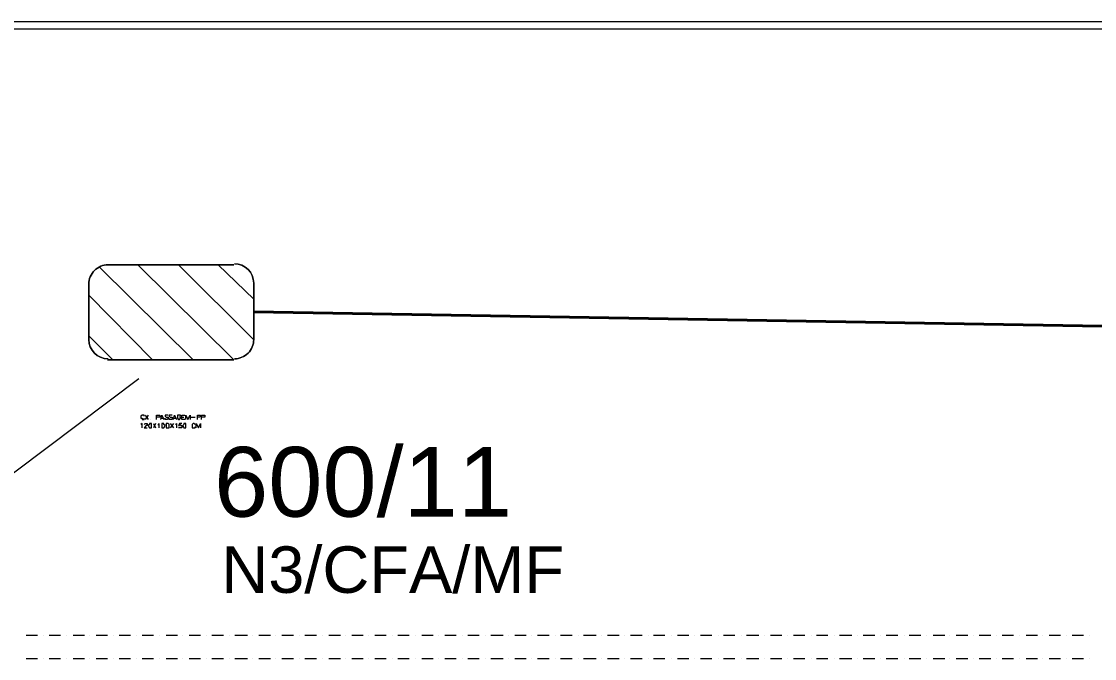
# Model space of a CAD drawing. Header units: inches. Extents: x 5 to 1823, y 18 to 726.
# Drawn here: x 494.61 to 517.69, y 284.27 to 297.97 of the extents above; entities that cross this region are included whole.
import ezdxf

# ---------------------------------------------------------------- set-up
doc = ezdxf.new("R2010")
doc.units = ezdxf.units.IN
doc.header["$MEASUREMENT"] = 0
for name, color, linetype in [('PDF2_0', 7, 'Continuous'), ('PDF2_01', 1, 'Continuous'), ('PDF2_Texto', 1, 'Continuous'), ('PDF2_TRECHO MT', 1, 'Continuous')]:
    doc.layers.add(name, color=color, linetype=linetype)
doc.layers.add('PDF2_02', color=7, linetype='Continuous', true_color=0xdcdcdc)
doc.styles.add('PDF Arial', font='arial.ttf')

msp = doc.modelspace()

# ---------------------------------------------------------------- linework, layer by layer
at = {"layer": 'PDF2_0', "lineweight": 5}
for points in [[(496.47, 292.738, 0.414214), (496.055, 292.323, -0.414214)], [(499.602, 292.346, 0.414194), (499.186, 292.761, -0.414194)], [(496.055, 291.133, 0.414195), (496.47, 290.718, -0.414195)], [(499.187, 290.718, 0.414214), (499.602, 291.133, -0.414214)]]:
    msp.add_lwpolyline(points, format="xyb", close=True, dxfattribs=at)
for points in [[(498.3, 290.695), (496.279, 292.693)], [(496.459, 290.695), (499.175, 290.695), (497.11, 292.738), (499.175, 290.695)], [(499.175, 292.738), (496.459, 292.738)], [(499.602, 291.122), (497.985, 292.738), (499.602, 291.122), (499.602, 292.334)], [(499.602, 291.997), (498.839, 292.738)], [(496.055, 292.312), (496.055, 291.122)], [(497.424, 290.695), (496.055, 292.087)], [(496.571, 290.695), (496.055, 291.212)], [(497.379, 289.326), (497.357, 289.326), (497.357, 289.303), (497.334, 289.281), (497.357, 289.236), (497.379, 289.236), (497.402, 289.236), (497.402, 289.281), (497.402, 289.303), (497.402, 289.326)], [(497.649, 289.326), (497.626, 289.326), (497.626, 289.303), (497.626, 289.281), (497.626, 289.236), (497.649, 289.236), (497.671, 289.236), (497.694, 289.281), (497.671, 289.303), (497.671, 289.326)], [(497.738, 289.326), (497.716, 289.326), (497.716, 289.303), (497.716, 289.281), (497.716, 289.236), (497.738, 289.236), (497.761, 289.236), (497.783, 289.236), (497.783, 289.281), (497.783, 289.303), (497.761, 289.326)], [(498.12, 289.326), (498.098, 289.326), (498.098, 289.303), (498.075, 289.281), (498.098, 289.236), (498.12, 289.236), (498.143, 289.236), (498.143, 289.281), (498.143, 289.303), (498.143, 289.326)]]:
    msp.add_lwpolyline(points, close=True, dxfattribs=at)
for points in [[(497.244, 289.483), (497.244, 289.505), (497.222, 289.505), (497.2, 289.505), (497.177, 289.483), (497.177, 289.46), (497.177, 289.438), (497.2, 289.438), (497.2, 289.415), (497.222, 289.415), (497.244, 289.415), (497.244, 289.438)], [(497.267, 289.505), (497.334, 289.415)], [(497.334, 289.505), (497.267, 289.415)], [(497.514, 289.415), (497.514, 289.505), (497.559, 289.505), (497.581, 289.505), (497.581, 289.483), (497.581, 289.46), (497.559, 289.46), (497.514, 289.46)], [(497.604, 289.415), (497.626, 289.505), (497.671, 289.415)], [(497.604, 289.438), (497.671, 289.438)], [(497.761, 289.505), (497.738, 289.505), (497.716, 289.505), (497.694, 289.505), (497.694, 289.483), (497.716, 289.46), (497.738, 289.46), (497.761, 289.46), (497.761, 289.438), (497.738, 289.415), (497.716, 289.415), (497.694, 289.415), (497.694, 289.438)], [(497.851, 289.505), (497.828, 289.505), (497.806, 289.505), (497.783, 289.505), (497.783, 289.483), (497.806, 289.46), (497.828, 289.46), (497.851, 289.46), (497.851, 289.438), (497.851, 289.415), (497.828, 289.415), (497.806, 289.415), (497.783, 289.415), (497.783, 289.438)], [(497.873, 289.415), (497.896, 289.505), (497.94, 289.415)], [(497.873, 289.438), (497.918, 289.438)], [(498.03, 289.483), (498.03, 289.505), (498.008, 289.505), (497.985, 289.505), (497.963, 289.505), (497.963, 289.483), (497.963, 289.46), (497.963, 289.438), (497.985, 289.415), (498.008, 289.415), (498.03, 289.438), (498.03, 289.46), (498.008, 289.46)], [(498.12, 289.415), (498.053, 289.415), (498.053, 289.505), (498.12, 289.505)], [(498.053, 289.46), (498.098, 289.46)], [(498.143, 289.415), (498.143, 289.505), (498.187, 289.415), (498.232, 289.505), (498.232, 289.415)], [(498.255, 289.46), (498.345, 289.46)], [(498.39, 289.415), (498.39, 289.505), (498.412, 289.505), (498.434, 289.505), (498.457, 289.505), (498.457, 289.483), (498.434, 289.46), (498.412, 289.46), (498.39, 289.46)], [(498.479, 289.415), (498.479, 289.505), (498.524, 289.505), (498.547, 289.505), (498.547, 289.483), (498.547, 289.46), (498.524, 289.46), (498.479, 289.46)], [(497.2, 289.236), (497.2, 289.326), (497.177, 289.303)], [(497.244, 289.303), (497.267, 289.326), (497.289, 289.326), (497.312, 289.326), (497.312, 289.303), (497.312, 289.281), (497.289, 289.281), (497.244, 289.236), (497.312, 289.236)], [(497.379, 289.415), (497.379, 289.415)], [(497.447, 289.326), (497.491, 289.236)], [(497.491, 289.326), (497.447, 289.236)], [(497.536, 289.303), (497.559, 289.303), (497.559, 289.326), (497.559, 289.236)], [(497.806, 289.326), (497.873, 289.236)], [(497.873, 289.326), (497.806, 289.236)], [(497.918, 289.303), (497.94, 289.326), (497.94, 289.236)], [(498.053, 289.326), (498.008, 289.326), (497.985, 289.281), (498.008, 289.281), (498.008, 289.303), (498.03, 289.303), (498.03, 289.281), (498.053, 289.281), (498.053, 289.258), (498.053, 289.236), (498.03, 289.236), (498.008, 289.236), (497.985, 289.236)], [(498.345, 289.303), (498.322, 289.326), (498.3, 289.326), (498.277, 289.303), (498.277, 289.281), (498.277, 289.258), (498.277, 289.236), (498.3, 289.236), (498.322, 289.236), (498.345, 289.236), (498.345, 289.258)], [(498.367, 289.236), (498.367, 289.326), (498.412, 289.236), (498.457, 289.326), (498.457, 289.236)]]:
    msp.add_lwpolyline(points, dxfattribs=at)
at = {"layer": 'PDF2_01', "lineweight": 5}
for points in [[(491.564, 297.97), (517.608, 297.97), (557.663, 297.97)], [(491.564, 297.812), (517.608, 297.812), (557.82, 297.812), (566.486, 297.812)], [(491.182, 285.823), (497.132, 290.291)]]:
    msp.add_lwpolyline(points, dxfattribs=at)
at = {"layer": 'PDF2_02', "lineweight": 5}
for points in [[(494.954, 284.768), (494.707, 284.768)], [(495.089, 284.768), (495.089, 284.768)], [(495.448, 284.768), (495.201, 284.768)], [(495.583, 284.768), (495.583, 284.768)], [(495.965, 284.768), (495.718, 284.768)], [(496.077, 284.768), (496.077, 284.768)], [(496.459, 284.768), (496.212, 284.768)], [(496.593, 284.768), (496.593, 284.768)], [(496.953, 284.768), (496.706, 284.768)], [(497.087, 284.768), (497.087, 284.768)], [(497.447, 284.768), (497.2, 284.768)], [(497.581, 284.768), (497.581, 284.768)], [(497.963, 284.768), (497.716, 284.768)], [(498.075, 284.768), (498.075, 284.768)], [(498.457, 284.768), (498.21, 284.768)], [(498.592, 284.768), (498.592, 284.768)], [(498.951, 284.768), (498.704, 284.768)], [(499.086, 284.768), (499.086, 284.768)], [(499.467, 284.768), (499.198, 284.768)], [(499.579, 284.768), (499.579, 284.768)], [(499.961, 284.768), (499.714, 284.768)], [(500.073, 284.768), (500.073, 284.768)], [(500.455, 284.768), (500.208, 284.768)], [(500.59, 284.768), (500.59, 284.768)], [(500.949, 284.768), (500.702, 284.768)], [(501.084, 284.768), (501.084, 284.768)], [(501.465, 284.768), (501.218, 284.768)], [(501.578, 284.768), (501.578, 284.768)], [(501.959, 284.768), (501.712, 284.768)], [(502.072, 284.768), (502.072, 284.768)], [(502.453, 284.768), (502.206, 284.768)], [(502.588, 284.768), (502.588, 284.768)], [(502.947, 284.768), (502.7, 284.768)], [(503.082, 284.768), (503.082, 284.768)], [(503.464, 284.768), (503.217, 284.768)], [(503.576, 284.768), (503.576, 284.768)], [(503.958, 284.768), (503.711, 284.768)], [(504.092, 284.768), (504.092, 284.768)], [(504.452, 284.768), (504.205, 284.768)], [(504.586, 284.768), (504.586, 284.768)], [(504.968, 284.768), (504.699, 284.768)], [(505.08, 284.768), (505.08, 284.768)], [(505.462, 284.768), (505.215, 284.768)], [(505.574, 284.768), (505.574, 284.768)], [(505.956, 284.768), (505.709, 284.768)], [(506.091, 284.768), (506.091, 284.768)], [(506.45, 284.768), (506.203, 284.768)], [(506.585, 284.768), (506.585, 284.768)], [(506.966, 284.768), (506.697, 284.768)], [(507.078, 284.768), (507.078, 284.768)], [(507.46, 284.768), (507.213, 284.768)], [(507.572, 284.768), (507.572, 284.768)], [(507.954, 284.768), (507.707, 284.768)], [(508.089, 284.768), (508.089, 284.768)], [(508.448, 284.768), (508.201, 284.768)], [(508.583, 284.768), (508.583, 284.768)], [(508.964, 284.768), (508.717, 284.768)], [(509.077, 284.768), (509.077, 284.768)], [(509.458, 284.768), (509.211, 284.768)], [(509.593, 284.768), (509.593, 284.768)], [(509.952, 284.768), (509.705, 284.768)], [(510.087, 284.768), (510.087, 284.768)], [(510.469, 284.768), (510.199, 284.768)], [(510.581, 284.768), (510.581, 284.768)], [(510.963, 284.768), (510.716, 284.768)], [(511.075, 284.768), (511.075, 284.768)], [(511.457, 284.768), (511.21, 284.768)], [(511.591, 284.768), (511.591, 284.768)], [(511.951, 284.768), (511.704, 284.768)], [(512.085, 284.768), (512.085, 284.768)], [(512.467, 284.768), (512.198, 284.768)], [(512.579, 284.768), (512.579, 284.768)], [(512.961, 284.768), (512.714, 284.768)], [(513.073, 284.768), (513.073, 284.768)], [(513.455, 284.768), (513.208, 284.768)], [(513.59, 284.768), (513.59, 284.768)], [(513.949, 284.768), (513.702, 284.768)], [(514.083, 284.768), (514.083, 284.768)], [(514.465, 284.768), (514.218, 284.768)], [(514.577, 284.768), (514.577, 284.768)], [(514.959, 284.768), (514.712, 284.768)], [(515.094, 284.768), (515.094, 284.768)], [(515.453, 284.768), (515.206, 284.768)], [(515.588, 284.768), (515.588, 284.768)], [(515.947, 284.768), (515.7, 284.768)], [(516.082, 284.768), (516.082, 284.768)], [(516.463, 284.768), (516.216, 284.768)], [(516.576, 284.768), (516.576, 284.768)], [(516.957, 284.768), (516.71, 284.768)], [(517.092, 284.768), (517.092, 284.768)], [(517.451, 284.768), (517.204, 284.768)], [(517.586, 284.768), (517.586, 284.768)], [(494.707, 284.274), (494.954, 284.274)], [(495.089, 284.274), (495.089, 284.274)], [(495.201, 284.274), (495.448, 284.274)], [(495.583, 284.274), (495.583, 284.274)], [(495.718, 284.274), (495.965, 284.274)], [(496.077, 284.274), (496.077, 284.274)], [(496.212, 284.274), (496.459, 284.274)], [(496.593, 284.274), (496.593, 284.274)], [(496.706, 284.274), (496.953, 284.274)], [(497.087, 284.274), (497.087, 284.274)], [(497.2, 284.274), (497.447, 284.274)], [(497.581, 284.274), (497.581, 284.274)], [(497.716, 284.274), (497.963, 284.274)], [(498.075, 284.274), (498.075, 284.274)], [(498.21, 284.274), (498.457, 284.274)], [(498.592, 284.274), (498.592, 284.274)], [(498.704, 284.274), (498.951, 284.274)], [(499.086, 284.274), (499.086, 284.274)], [(499.198, 284.274), (499.467, 284.274)], [(499.579, 284.274), (499.579, 284.274)], [(499.714, 284.274), (499.961, 284.274)], [(500.073, 284.274), (500.073, 284.274)], [(500.208, 284.274), (500.455, 284.274)], [(500.59, 284.274), (500.59, 284.274)], [(500.702, 284.274), (500.949, 284.274)], [(501.084, 284.274), (501.084, 284.274)], [(501.218, 284.274), (501.465, 284.274)], [(501.578, 284.274), (501.578, 284.274)], [(501.712, 284.274), (501.959, 284.274)], [(502.072, 284.274), (502.072, 284.274)], [(502.206, 284.274), (502.453, 284.274)], [(502.588, 284.274), (502.588, 284.274)], [(502.7, 284.274), (502.947, 284.274)], [(503.082, 284.274), (503.082, 284.274)], [(503.217, 284.274), (503.464, 284.274)], [(503.576, 284.274), (503.576, 284.274)], [(503.711, 284.274), (503.958, 284.274)], [(504.092, 284.274), (504.092, 284.274)], [(504.205, 284.274), (504.452, 284.274)], [(504.586, 284.274), (504.586, 284.274)], [(504.699, 284.274), (504.968, 284.274)], [(505.08, 284.274), (505.08, 284.274)], [(505.215, 284.274), (505.462, 284.274)], [(505.574, 284.274), (505.574, 284.274)], [(505.709, 284.274), (505.956, 284.274)], [(506.091, 284.274), (506.091, 284.274)], [(506.203, 284.274), (506.45, 284.274)], [(506.585, 284.274), (506.585, 284.274)], [(506.697, 284.274), (506.966, 284.274)], [(507.078, 284.274), (507.078, 284.274)], [(507.213, 284.274), (507.46, 284.274)], [(507.572, 284.274), (507.572, 284.274)], [(507.707, 284.274), (507.954, 284.274)], [(508.089, 284.274), (508.089, 284.274)], [(508.201, 284.274), (508.448, 284.274)], [(508.583, 284.274), (508.583, 284.274)], [(508.717, 284.274), (508.964, 284.274)], [(509.077, 284.274), (509.077, 284.274)], [(509.211, 284.274), (509.458, 284.274)], [(509.593, 284.274), (509.593, 284.274)], [(509.705, 284.274), (509.952, 284.274)], [(510.087, 284.274), (510.087, 284.274)], [(510.199, 284.274), (510.469, 284.274)], [(510.581, 284.274), (510.581, 284.274)], [(510.716, 284.274), (510.963, 284.274)], [(511.075, 284.274), (511.075, 284.274)], [(511.21, 284.274), (511.457, 284.274)], [(511.591, 284.274), (511.591, 284.274)], [(511.704, 284.274), (511.951, 284.274)], [(512.085, 284.274), (512.085, 284.274)], [(512.198, 284.274), (512.467, 284.274)], [(512.579, 284.274), (512.579, 284.274)], [(512.714, 284.274), (512.961, 284.274)], [(513.073, 284.274), (513.073, 284.274)], [(513.208, 284.274), (513.455, 284.274)], [(513.59, 284.274), (513.59, 284.274)], [(513.702, 284.274), (513.949, 284.274)], [(514.083, 284.274), (514.083, 284.274)], [(514.218, 284.274), (514.465, 284.274)], [(514.577, 284.274), (514.577, 284.274)], [(514.712, 284.274), (514.959, 284.274)], [(515.094, 284.274), (515.094, 284.274)], [(515.206, 284.274), (515.453, 284.274)], [(515.588, 284.274), (515.588, 284.274)], [(515.7, 284.274), (515.947, 284.274)], [(516.082, 284.274), (516.082, 284.274)], [(516.216, 284.274), (516.463, 284.274)], [(516.576, 284.274), (516.576, 284.274)], [(516.71, 284.274), (516.957, 284.274)], [(517.092, 284.274), (517.092, 284.274)], [(517.204, 284.274), (517.451, 284.274)], [(517.586, 284.274), (517.586, 284.274)]]:
    msp.add_lwpolyline(points, dxfattribs=at)
at = {"layer": 'PDF2_TRECHO MT', "lineweight": 40}
msp.add_lwpolyline([(522.099, 291.346), (499.602, 291.728)], dxfattribs=at)

# ---------------------------------------------------------------- texts
at = {"layer": 'PDF2_Texto', "color": 7, "insert": (498.749, 287.302), "char_height": 1.5, "attachment_point": 7, "style": 'PDF Arial'}
msp.add_mtext('600/11', dxfattribs=at)
at = {"layer": 'PDF2_Texto', "color": 150, "true_color": 0x007fff, "insert": (498.906, 285.671), "char_height": 1, "attachment_point": 7, "style": 'PDF Arial'}
msp.add_mtext('N3/CFA/MF', dxfattribs=at)

doc.saveas('drawing.dxf')
